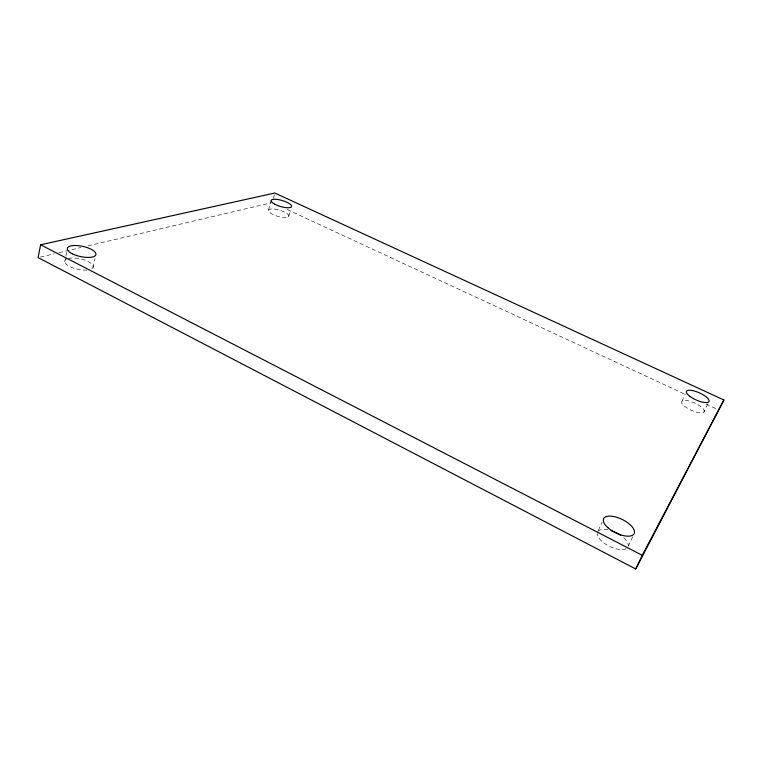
<?xml version="1.0" encoding="UTF-8"?>
<svg xmlns="http://www.w3.org/2000/svg" width="762" height="762" viewBox="0 0 762 762"><rect width="100%" height="100%" fill="white"/><g stroke="black" fill="none" stroke-linecap="round" stroke-linejoin="round"><path stroke-width="0.57" stroke-dasharray="3.81 2.86" d="M64.694 261.766L65.646 257.156M65.884 256.003L66.637 252.346M92.993 267.605L94.974 258.48M268.548 209.921L271.243 200.177M273.348 198.32L274.53 194.081M288.703 216.494A10.649 3.191 16.4 0 0 275.092 209.179A10.649 3.191 16.4 0 0 272.024 214.017A10.649 3.191 16.4 0 0 288.703 216.494L290.551 210.017M598.351 530.495L602.066 522.284M681.98 401.136L685.286 393.983M628.24 546.268L633.546 534.953M703.926 412.071A12.335 4.001 24.3 0 0 689.886 401.241A12.335 4.001 24.3 0 0 684.962 406.575A12.335 4.001 24.3 0 0 703.926 412.071L708.784 401.822M40.415 257.061L54.321 253.784M58.96 252.698L80.972 247.517M87.925 245.888L271.015 202.835M287.284 209.579L684.524 394.03M706.117 404.05L716.909 409.061M626.183 548.707A16.916 7.601 26.3 0 1 608.486 545.84A16.916 7.601 26.3 0 1 597.237 533.4M597.884 531.514A16.916 7.601 26.3 0 1 609.029 530.047M623.811 537.82A16.916 7.601 26.3 0 1 628.298 545.354M68.313 258.48A14.554 5.353 12 0 1 86.868 260.956A14.554 5.353 12 0 1 91.84 268.748M87.02 270.024A14.554 5.353 12 0 1 69.542 266.443A14.554 5.353 12 0 1 66.218 259.27"/><path stroke-width="1.14" d="M40.615 244.783L38.1 257.604L635.737 568.976L723.9 399.983L274.825 193.024L40.615 244.783L642.252 555.308L635.737 568.976M642.252 555.308L723.9 399.983M611 530.6A16.916 7.601 26.3 0 1 620.649 535.315M274.758 204.216A10.687 3.115 16.5 0 0 291.484 206.788A10.687 3.115 16.5 0 0 277.797 199.52A10.687 3.115 16.5 0 0 274.758 204.216M72.333 253.784A14.621 5.229 12.2 0 0 95.717 255.06A14.621 5.229 12.2 0 0 76.81 245.535A14.621 5.229 12.2 0 0 72.333 253.784M689.753 396.288A12.383 3.905 24.1 0 0 708.784 401.822A12.383 3.905 24.1 0 0 694.62 391.097A12.383 3.905 24.1 0 0 689.753 396.288M607.905 527.723A17.012 7.449 26.1 0 0 634.022 533.933A17.012 7.449 26.1 0 0 614.839 516.769A17.012 7.449 26.1 0 0 607.905 527.723"/></g></svg>
